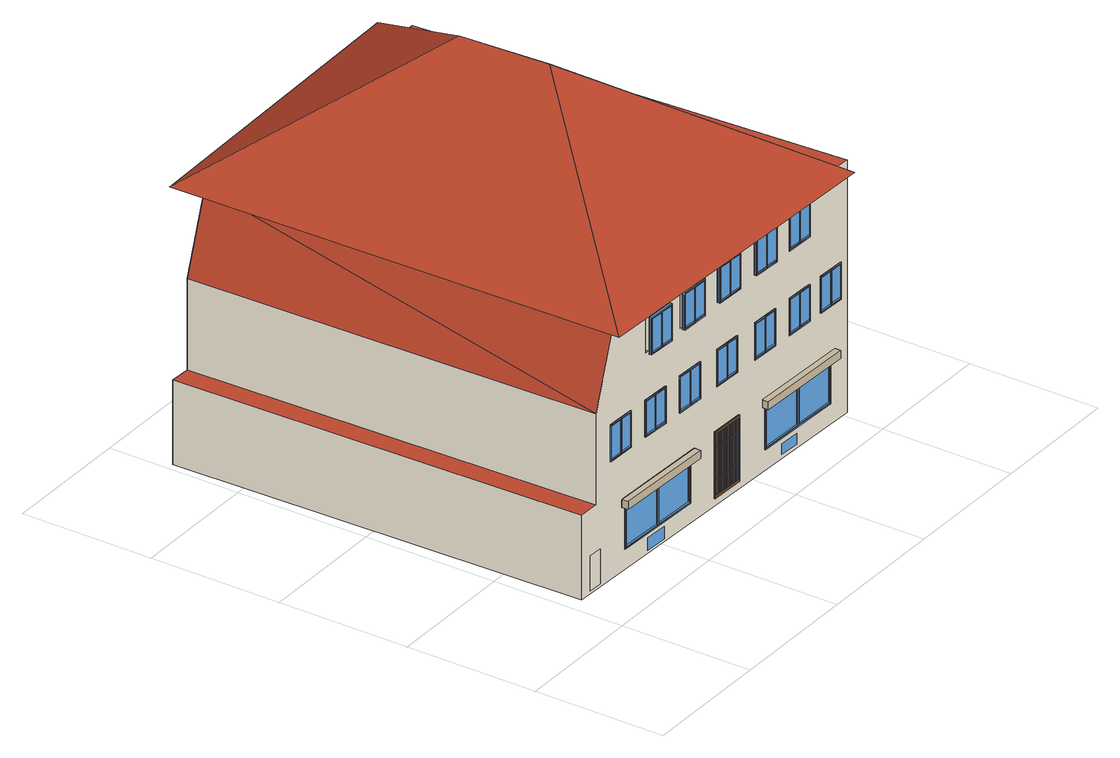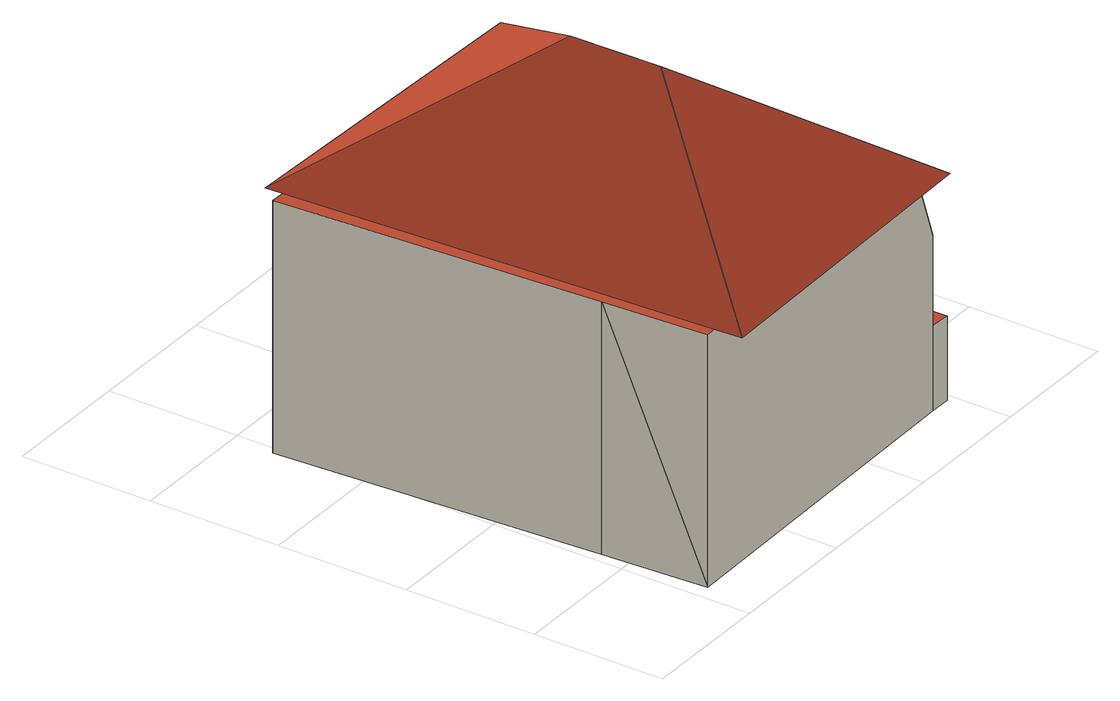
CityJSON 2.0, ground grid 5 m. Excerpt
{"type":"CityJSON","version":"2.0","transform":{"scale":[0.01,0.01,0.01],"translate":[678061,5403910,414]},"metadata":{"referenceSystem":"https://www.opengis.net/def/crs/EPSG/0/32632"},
"CityObjects":{
"building1":{"type":"Building","attributes":{"dataAvailable":"Sufficient","measuredHeight":14.38},"children":["building1-1","building1-2","building1-3"],"geometry":[{"type":"MultiSurface","lod":"3","boundaries":[[[0,1,2]],[[3,4,5,6,7,8,9]],[[9,10,11,3]],[[12,6,5,4,13,14]],[[0,2,15]],[[16,8,7]],[[10,9,8,16]],[[17,18,19,20]],[[21,22,13,4,15,2,20,19],[23,24,25,26],[27,28,29,30],[31,32,33,34],[35,36,37,38],[39,40,41,42],[43,44,45,46],[47,48,49,50],[51,52,53,54],[55,56,57,58],[59,60,61,62],[63,64,65,66],[67,68,69,70],[71,72,73,74],[75,76,77,78],[79,80,81,82],[83,84,85,86],[87,88,89,90,91],[92,93,94,95]],[[1,0,6,12,96,97,17]],[[98,21,19,18]],[[97,98,18,17]],[[96,14,99]],[[22,99,14,13]],[[12,14,96]],[[1,17,20,2]],[[86,85,84,83]],[[87,90,89,88]],[[100,101,102,103]],[[104,105,106,107]],[[107,106,108,109]],[[74,73,72,71],[109,110,104,111,112,100,103,107]],[[105,113,108,106],[114,115,116,117]],[[103,102,118,111]],[[111,118,119,112]],[[110,113,105,104]],[[114,120,121,117]],[[117,121,122,116]],[[123,124,125,126]],[[127,128,129,130,131,132]],[[133,134,135,136],[128,124,137,138,139,140,123,129]],[[107,103,111,104]],[[141,138,137,142]],[[143,144,145,146]],[[137,140,147,142]],[[130,129,123,126]],[[134,73,72,135]],[[73,134,133,74]],[[148,139,138,141]],[[109,108,113,110]],[[140,137,124,123]],[[125,124,128,127]],[[115,116,117,114]],[[112,119,101,100]],[[148,141,142,147],[121,120,149,122]],[[127,132,150,151,131,130,126,125]],[[71,136,135,72]],[[147,140,139,148]],[[151,131,145,144]],[[136,71,74,133]],[[151,144,143,150]],[[101,119,118,102],[144,145,146,143]],[[131,132,146,145]],[[149,115,116,122]],[[150,143,146,132]],[[120,114,115,149]],[[152,153,154,155],[156,157,158,159]],[[152,160,161,153]],[[162,163,164,165]],[[30,166,167,27]],[[166,30,29,168]],[[169,170,171,172]],[[173,174,175,176]],[[177,178,179,180]],[[181,182,183,184]],[[185,186,182,179]],[[186,185,155,154]],[[184,183,178,177,187,188]],[[167,166,168,189],[183,182,186,161,160,185,179,178]],[[190,191,192,193]],[[179,182,181,180]],[[153,161,186,154]],[[194,195,196,197]],[[184,188,198,199,187,177,180,181]],[[155,185,160,152]],[[28,189,168,29]],[[189,28,27,167]],[[199,187,196,195]],[[187,188,197,196]],[[199,195,194,198]],[[171,170,200,201],[195,196,197,194]],[[198,194,197,188]],[[158,162,163,159]],[[157,165,162,158]],[[202,175,174,203],[165,162,163,164]],[[27,30,29,28],[173,176,193,192,169,172,191,190]],[[172,171,201,191]],[[191,201,200,192]],[[193,202,203,190]],[[176,175,202,193]],[[192,200,170,169]],[[190,203,174,173]],[[165,157,156,164]],[[164,156,159,163]],[[204,205,206,207],[208,209,210,211]],[[204,212,213,205]],[[214,215,216,217]],[[26,218,219,23]],[[218,26,25,220]],[[221,222,223,224]],[[225,226,227,228]],[[229,230,231,232]],[[233,234,235,236]],[[237,238,234,231]],[[238,237,207,206]],[[236,235,230,229,239,240]],[[219,218,220,241],[235,234,238,213,212,237,231,230]],[[242,243,244,245]],[[231,234,233,232]],[[205,213,238,206]],[[246,247,248,249]],[[236,240,250,251,239,229,232,233]],[[207,237,212,204]],[[24,241,220,25]],[[241,24,23,219]],[[251,239,248,247]],[[239,240,249,248]],[[251,247,246,250]],[[223,222,252,253],[247,248,249,246]],[[250,246,249,240]],[[210,214,215,211]],[[209,217,214,210]],[[254,227,226,255],[217,214,215,216]],[[23,26,25,24],[225,228,245,244,221,224,243,242]],[[224,223,253,243]],[[243,253,252,244]],[[245,254,255,242]],[[228,227,254,245]],[[244,252,222,221]],[[242,255,226,225]],[[217,209,208,216]],[[216,208,211,215]],[[256,257,258,259],[260,261,262,263]],[[256,264,265,257]],[[266,267,268,269]],[[34,270,271,31]],[[270,34,33,272]],[[273,274,275,276]],[[277,278,279,280]],[[281,282,283,284]],[[285,286,287,288]],[[289,290,286,283]],[[290,289,259,258]],[[288,287,282,281,291,292]],[[271,270,272,293],[287,286,290,265,264,289,283,282]],[[294,295,296,297]],[[283,286,285,284]],[[257,265,290,258]],[[298,299,300,301]],[[288,292,302,303,291,281,284,285]],[[259,289,264,256]],[[32,293,272,33]],[[293,32,31,271]],[[303,291,300,299]],[[291,292,301,300]],[[303,299,298,302]],[[275,274,304,305],[299,300,301,298]],[[302,298,301,292]],[[262,266,267,263]],[[261,269,266,262]],[[306,279,278,307],[269,266,267,268]],[[31,34,33,32],[277,280,297,296,273,276,295,294]],[[276,275,305,295]],[[295,305,304,296]],[[297,306,307,294]],[[280,279,306,297]],[[296,304,274,273]],[[294,307,278,277]],[[269,261,260,268]],[[268,260,263,267]],[[308,309,310,311],[312,313,314,315]],[[308,316,317,309]],[[318,319,320,321]],[[35,322,323,36]],[[322,35,38,324]],[[325,326,327,328]],[[329,330,331,332]],[[333,334,335,336]],[[337,338,339,340]],[[341,342,338,335]],[[342,341,311,310]],[[340,339,334,333,343,344]],[[323,322,324,345],[339,338,342,317,316,341,335,334]],[[346,347,348,349]],[[335,338,337,336]],[[309,317,342,310]],[[350,351,352,353]],[[340,344,354,355,343,333,336,337]],[[311,341,316,308]],[[37,345,324,38]],[[345,37,36,323]],[[355,343,352,351]],[[343,344,353,352]],[[355,351,350,354]],[[327,326,356,357],[351,352,353,350]],[[354,350,353,344]],[[314,318,319,315]],[[313,321,318,314]],[[358,331,330,359],[321,318,319,320]],[[36,35,38,37],[329,332,349,348,325,328,347,346]],[[328,327,357,347]],[[347,357,356,348]],[[349,358,359,346]],[[332,331,358,349]],[[348,356,326,325]],[[346,359,330,329]],[[321,313,312,320]],[[320,312,315,319]],[[360,361,362,363],[364,365,366,367]],[[360,368,369,361]],[[370,371,372,373]],[[67,374,375,68]],[[374,67,70,376]],[[377,378,379,380]],[[381,382,383,384]],[[385,386,387,388]],[[389,390,391,392]],[[393,394,390,387]],[[394,393,363,362]],[[392,391,386,385,395,396]],[[375,374,376,397],[391,390,394,369,368,393,387,386]],[[398,399,400,401]],[[387,390,389,388]],[[361,369,394,362]],[[402,403,404,405]],[[392,396,406,407,395,385,388,389]],[[363,393,368,360]],[[69,397,376,70]],[[397,69,68,375]],[[407,395,404,403]],[[395,396,405,404]],[[407,403,402,406]],[[379,378,408,409],[403,404,405,402]],[[406,402,405,396]],[[366,370,371,367]],[[365,373,370,366]],[[410,383,382,411],[373,370,371,372]],[[68,67,70,69],[381,384,401,400,377,380,399,398]],[[380,379,409,399]],[[399,409,408,400]],[[401,410,411,398]],[[384,383,410,401]],[[400,408,378,377]],[[398,411,382,381]],[[373,365,364,372]],[[372,364,367,371]],[[412,413,414,415],[416,417,418,419]],[[412,420,421,413]],[[422,423,424,425]],[[61,426,427,62]],[[426,61,60,428]],[[429,430,431,432]],[[433,434,435,436]],[[437,438,439,440]],[[441,442,443,444]],[[445,446,442,439]],[[446,445,415,414]],[[444,443,438,437,447,448]],[[427,426,428,449],[443,442,446,421,420,445,439,438]],[[450,451,452,453]],[[439,442,441,440]],[[413,421,446,414]],[[454,455,456,457]],[[444,448,458,459,447,437,440,441]],[[415,445,420,412]],[[59,449,428,60]],[[449,59,62,427]],[[459,447,456,455]],[[447,448,457,456]],[[459,455,454,458]],[[431,430,460,461],[455,456,457,454]],[[458,454,457,448]],[[418,422,423,419]],[[417,425,422,418]],[[462,435,434,463],[425,422,423,424]],[[62,61,60,59],[433,436,453,452,429,432,451,450]],[[432,431,461,451]],[[451,461,460,452]],[[453,462,463,450]],[[436,435,462,453]],[[452,460,430,429]],[[450,463,434,433]],[[425,417,416,424]],[[424,416,419,423]],[[464,465,466,467],[468,469,470,471]],[[464,472,473,465]],[[474,475,476,477]],[[65,478,479,66]],[[478,65,64,480]],[[481,482,483,484]],[[485,486,487,488]],[[489,490,491,492]],[[493,494,495,496]],[[497,498,494,491]],[[498,497,467,466]],[[496,495,490,489,499,500]],[[479,478,480,501],[495,494,498,473,472,497,491,490]],[[502,503,504,505]],[[491,494,493,492]],[[465,473,498,466]],[[506,507,508,509]],[[496,500,510,511,499,489,492,493]],[[467,497,472,464]],[[63,501,480,64]],[[501,63,66,479]],[[511,499,508,507]],[[499,500,509,508]],[[511,507,506,510]],[[483,482,512,513],[507,508,509,506]],[[510,506,509,500]],[[470,474,475,471]],[[469,477,474,470]],[[514,487,486,515],[477,474,475,476]],[[66,65,64,63],[485,488,505,504,481,484,503,502]],[[484,483,513,503]],[[503,513,512,504]],[[505,514,515,502]],[[488,487,514,505]],[[504,512,482,481]],[[502,515,486,485]],[[477,469,468,476]],[[476,468,471,475]],[[516,517,518,519]],[[520,521,522,523]],[[523,522,524,525]],[[77,76,75,78],[525,526,520,527,528,516,519,523]],[[521,529,524,522],[530,531,532,533]],[[519,518,534,527]],[[527,534,535,528]],[[526,529,521,520]],[[530,536,537,533]],[[533,537,538,532]],[[539,540,541,542]],[[543,544,545,546,547,548]],[[549,550,551,552],[544,540,553,554,555,556,539,545]],[[523,519,527,520]],[[557,554,553,558]],[[559,560,561,562]],[[553,556,563,558]],[[546,545,539,542]],[[550,76,75,551]],[[76,550,549,77]],[[564,555,554,557]],[[525,524,529,526]],[[556,553,540,539]],[[541,540,544,543]],[[531,532,533,530]],[[528,535,517,516]],[[564,557,558,563],[537,536,565,538]],[[543,548,566,567,547,546,542,541]],[[78,552,551,75]],[[563,556,555,564]],[[567,547,561,560]],[[552,78,77,549]],[[567,560,559,566]],[[517,535,534,518],[560,561,562,559]],[[547,548,562,561]],[[565,531,532,538]],[[566,559,562,548]],[[536,530,531,565]],[[568,569,570,571]],[[572,573,574,575]],[[576,577,578,579]],[[580,581,582,583]],[[581,584,585,568]],[[586,587,588,589]],[[590,591,592,580]],[[569,593,594,595]],[[596,573,572,597]],[[582,581,568,571]],[[598,599,600,601],[602,603,604,605,606,607,608,609,610,611]],[[612,613,614,615]],[[600,599,81,82]],[[616,617,618,619]],[[593,620,621,594]],[[622,623,591,624]],[[625,626,627,628]],[[629,630,623,631]],[[573,632,633,574]],[[634,633,635,636]],[[637,638,639,640]],[[641,642,643,644]],[[645,646,647,648]],[[649,650,651,652]],[[638,617,616,653,654,649,652,655,656,657,658,639]],[[603,602,659,660],[625,628,661,662],[646,645,648,647]],[[611,602,659,663,605,606,607,608,609,610],[650,649,652,651]],[[639,658,664,640]],[[649,654,665,650]],[[618,637,640,664,666,667,668,651,650,665,669,619]],[[599,598,80,81]],[[598,601,79,80]],[[670,671,672,673]],[[674,635,675,676]],[[677,678,583,679]],[[680,681,682,683]],[[684,578,577,685]],[[686,687,688,689]],[[690,691,692,693,694,589,586,695,696,571,568,585]],[[622,697,673,672,698,699,700,701,689,688,702,624]],[[627,703,704,705,706,707,708,709,685,577,576,626]],[[710,570,711,712]],[[713,714,636,715]],[[716,717,718,719,687,686,720,721,722,723,671,670]],[[615,612,616,619,718,624,591,592,584,585,593,594,724,644,643,626,625,662,706,725,632,633,634,726,694,727,728,729,698,723,666,657]],[[613,617,616,612]],[[611,602,603,604,605,606,607,608,609,610]],[[667,666,657,656]],[[621,730,724,594]],[[698,729,731,672]],[[732,653,654,733]],[[734,733,654,665,687,688,678,583,582,571,570,711,681,682,578,577,735,736,708,597,572,575,737,587,586,738,739,740,700,721,668,655]],[[666,723,671,664]],[[741,707,708,736]],[[632,725,742,675]],[[613,614,658,664,671,672,731,743,744,693,714,636,635,675,742,705,661,628,627,642,641,730,621,620,690,745,630,623,622,717,618,617]],[[746,641,730,747]],[[732,748,656,667,722,699,749,750,751,589,588,752,574,573,596,707,741,753,576,579,754,755,595,569,568,581,580,590,702,719,669,653]],[[627,626,643,642]],[[750,728,729,749]],[[630,592,591,623]],[[728,727,744,743]],[[589,694,727,751]],[[632,675,635,633]],[[641,644,724,730]],[[698,672,671,723]],[[584,745,690,585]],[[699,698,723,722]],[[691,690,745,756]],[[666,664,658,657]],[[706,705,742,725]],[[744,727,694,693]],[[690,620,593,585]],[[628,625,662,661]],[[661,705,706,662]],[[595,755,681,711]],[[586,589,751,738]],[[701,700,721,720]],[[737,575,574,752]],[[653,616,619,669]],[[735,577,576,753]],[[757,572,575,758]],[[759,642,643,579,578,684,760,597,596,725,742,761]],[[605,604,762,663],[613,612,615,614]],[[763,582,571,696]],[[631,623,591,590,678,677,764,740,749,729,731,765]],[[714,726,634,636]],[[752,634,726,588]],[[731,729,728,743]],[[766,744,693,692]],[[694,726,714,693]],[[767,621,620,768]],[[707,706,725,596]],[[756,745,584,581,582,763,769,738,751,727,744,766]],[[637,618,617,638]],[[703,627,642,759]],[[604,762,660,603],[638,637,640,639]],[[630,629,770,743,728,750,739,771,679,583,580,592]],[[765,731,743,770]],[[697,622,717,716]],[[641,746,676,675,632,573,572,757,683,682,754,644]],[[747,730,724,755,681,680,758,575,574,633,635,674]],[[761,742,705,704]],[[621,767,715,636,634,752,737,772,712,711,595,594]],[[768,620,593,569,570,710,773,587,588,726,714,713]],[[615,657,658,614]],[[630,745,584,592]],[[718,717,622,624]],[[618,717,718,619]],[[687,719,702,688]],[[654,653,669,665]],[[734,655,656,748]],[[772,737,587,773]],[[669,719,687,665]],[[771,739,740,764]],[[678,590,580,583]],[[755,724,644,754]],[[695,586,738,769]],[[709,708,597,760]],[[754,682,681,755]],[[702,590,678,688]],[[737,752,588,587]],[[708,707,596,597]],[[749,740,739,750]],[[668,721,722,667]],[[651,668,655,652]],[[754,579,578,682]],[[719,718,624,702]],[[595,711,570,569]],[[739,738,751,750]],[[700,740,749,699]],[[656,655,668,667]],[[722,721,700,699]],[[579,643,626,576]],[[81,80,79,82],[660,659,663,762]],[[601,600,82,79]],[[774,775,776,777],[778,779,780,781]],[[774,782,783,775]],[[784,785,786,787]],[[42,788,789,39]],[[788,42,41,790]],[[791,792,793,794]],[[795,796,797,798]],[[799,800,801,802]],[[803,804,805,806]],[[807,808,804,801]],[[808,807,777,776]],[[806,805,800,799,809,810]],[[789,788,790,811],[805,804,808,783,782,807,801,800]],[[812,813,814,815]],[[801,804,803,802]],[[775,783,808,776]],[[816,817,818,819]],[[806,810,820,821,809,799,802,803]],[[777,807,782,774]],[[40,811,790,41]],[[811,40,39,789]],[[821,809,818,817]],[[809,810,819,818]],[[821,817,816,820]],[[793,792,822,823],[817,818,819,816]],[[820,816,819,810]],[[780,784,785,781]],[[779,787,784,780]],[[824,797,796,825],[787,784,785,786]],[[39,42,41,40],[795,798,815,814,791,794,813,812]],[[794,793,823,813]],[[813,823,822,814]],[[815,824,825,812]],[[798,797,824,815]],[[814,822,792,791]],[[812,825,796,795]],[[787,779,778,786]],[[786,778,781,785]],[[826,827,828,829],[830,831,832,833]],[[826,834,835,827]],[[836,837,838,839]],[[840,841,842,843]],[[841,840,844,845]],[[846,847,848,849]],[[850,851,852,853]],[[854,855,856,857]],[[858,859,860,861]],[[862,863,859,856]],[[863,862,829,828]],[[861,860,855,854,864,865]],[[842,841,845,866],[860,859,863,835,834,862,856,855]],[[867,868,869,870]],[[856,859,858,857]],[[827,835,863,828]],[[871,872,873,874]],[[861,865,875,876,864,854,857,858]],[[829,862,834,826]],[[877,866,845,844]],[[866,877,843,842]],[[876,864,873,872]],[[864,865,874,873]],[[876,872,871,875]],[[848,847,878,879],[872,873,874,871]],[[875,871,874,865]],[[832,836,837,833]],[[831,839,836,832]],[[880,852,851,881],[839,836,837,838]],[[843,840,844,877],[850,853,870,869,846,849,868,867]],[[849,848,879,868]],[[868,879,878,869]],[[870,880,881,867]],[[853,852,880,870]],[[869,878,847,846]],[[867,881,851,850]],[[839,831,830,838]],[[838,830,833,837]],[[882,883,884,885],[886,887,888,889]],[[882,890,891,883]],[[892,893,894,895]],[[896,897,898,899]],[[897,896,900,901]],[[902,903,904,905]],[[906,907,908,909]],[[910,911,912,913]],[[914,915,916,917]],[[918,919,915,912]],[[919,918,885,884]],[[917,916,911,910,920,921]],[[898,897,901,922],[916,915,919,891,890,918,912,911]],[[923,924,925,926]],[[912,915,914,913]],[[883,891,919,884]],[[927,928,929,930]],[[917,921,931,932,920,910,913,914]],[[885,918,890,882]],[[933,922,901,900]],[[922,933,899,898]],[[932,920,929,928]],[[920,921,930,929]],[[932,928,927,931]],[[904,903,934,935],[928,929,930,927]],[[931,927,930,921]],[[888,892,893,889]],[[887,895,892,888]],[[936,908,907,937],[895,892,893,894]],[[899,896,900,933],[906,909,926,925,902,905,924,923]],[[905,904,935,924]],[[924,935,934,925]],[[926,936,937,923]],[[909,908,936,926]],[[925,934,903,902]],[[923,937,907,906]],[[895,887,886,894]],[[894,886,889,893]],[[938,939,940,941],[942,943,944,945]],[[938,946,947,939]],[[948,949,950,951]],[[952,953,954,955]],[[953,952,956,957]],[[958,959,960,961]],[[962,963,964,965]],[[966,967,968,969]],[[970,971,972,973]],[[974,975,971,968]],[[975,974,941,940]],[[973,972,967,966,976,977]],[[954,953,957,978],[972,971,975,947,946,974,968,967]],[[979,980,981,982]],[[968,971,970,969]],[[939,947,975,940]],[[983,984,985,986]],[[973,977,987,988,976,966,969,970]],[[941,974,946,938]],[[989,978,957,956]],[[978,989,955,954]],[[988,976,985,984]],[[976,977,986,985]],[[988,984,983,987]],[[960,959,990,991],[984,985,986,983]],[[987,983,986,977]],[[944,948,949,945]],[[943,951,948,944]],[[992,964,963,993],[951,948,949,950]],[[955,952,956,989],[962,965,982,981,958,961,980,979]],[[961,960,991,980]],[[980,991,990,981]],[[982,992,993,979]],[[965,964,992,982]],[[981,990,959,958]],[[979,993,963,962]],[[951,943,942,950]],[[950,942,945,949]],[[994,995,996,997],[998,999,1000,1001]],[[994,1002,1003,995]],[[1004,1005,1006,1007]],[[1008,1009,1010,1011]],[[1009,1008,1012,1013]],[[1014,1015,1016,1017]],[[1018,1019,1020,1021]],[[1022,1023,1024,1025]],[[1026,1027,1028,1029]],[[1030,1031,1027,1024]],[[1031,1030,997,996]],[[1029,1028,1023,1022,1032,1033]],[[1010,1009,1013,1034],[1028,1027,1031,1003,1002,1030,1024,1023]],[[1035,1036,1037,1038]],[[1024,1027,1026,1025]],[[995,1003,1031,996]],[[1039,1040,1041,1042]],[[1029,1033,1043,1044,1032,1022,1025,1026]],[[997,1030,1002,994]],[[1045,1034,1013,1012]],[[1034,1045,1011,1010]],[[1044,1032,1041,1040]],[[1032,1033,1042,1041]],[[1044,1040,1039,1043]],[[1016,1015,1046,1047],[1040,1041,1042,1039]],[[1043,1039,1042,1033]],[[1000,1004,1005,1001]],[[999,1007,1004,1000]],[[1048,1020,1019,1049],[1007,1004,1005,1006]],[[1011,1008,1012,1045],[1018,1021,1038,1037,1014,1017,1036,1035]],[[1017,1016,1047,1036]],[[1036,1047,1046,1037]],[[1038,1048,1049,1035]],[[1021,1020,1048,1038]],[[1037,1046,1015,1014]],[[1035,1049,1019,1018]],[[1007,999,998,1006]],[[1006,998,1001,1005]],[[22,21,98,97,96,99]],[[7,6,0,15,4,3,11,10,16]]],"semantics":{"surfaces":[{"type":"RoofSurface","klumMaterialClass":"Ceramic","klumMaterialIndex":"D105","materialUncertainty":0.3},{"type":"WallSurface","klumMaterialClass":"Plaster","klumMaterialIndex":"I202","materialUncertainty":0.3},{"type":"WallSurface"},{"type":"Window","@cityeditor:layer":"Unclassified.LoD3","frameMaterialClass":"Metal","frameMaterialName":"Aluminium","paneMaterialClass":"Glass","frameMaterialUncertainty":0.3},{"type":"Window","@cityeditor:layer":"Unclassified.LoD3","frameMaterialClass":"Plastic","paneMaterialClass":"Glass","frameMaterialUncertainty":0.5},{"type":"Door","@cityeditor:layer":"Unclassified.LoD3","frameMaterialClass":"Metal","frameMaterialName":"Aluminium","paneMaterialClass":"Glass","frameMaterialUncertainty":0.3},{"type":"GroundSurface"},{"type":"OuterCeilingSurface"}],"values":[0,0,0,0,0,0,0,0,1,2,2,2,2,2,2,1,3,3,3,3,3,3,3,3,3,3,3,3,3,3,3,3,3,3,3,3,3,3,3,3,3,3,3,3,3,3,3,3,3,3,3,3,3,3,3,3,4,4,4,4,4,4,4,4,4,4,4,4,4,4,4,4,4,4,4,4,4,4,4,4,4,4,4,4,4,4,4,4,4,4,4,4,4,4,4,4,4,4,4,4,4,4,4,4,4,4,4,4,4,4,4,4,4,4,4,4,4,4,4,4,4,4,4,4,4,4,4,4,4,4,4,4,4,4,4,4,4,4,4,4,4,4,4,4,4,4,4,4,4,4,4,4,4,4,4,4,4,4,4,4,4,4,4,4,4,4,4,4,4,4,4,4,4,4,4,4,4,4,4,4,4,4,4,4,4,4,4,4,4,4,4,4,4,4,4,4,4,4,4,4,4,4,4,4,4,4,4,4,4,4,4,4,4,4,4,4,4,4,4,4,4,4,4,4,4,4,4,4,4,4,4,4,4,4,4,4,4,4,4,4,4,4,4,4,4,4,4,4,4,4,4,4,4,4,4,4,4,4,4,4,4,4,4,4,4,4,4,4,4,4,4,4,4,4,4,4,4,4,4,4,4,4,4,4,4,4,4,4,4,4,4,4,4,4,4,4,4,4,4,4,4,4,4,4,4,4,4,4,4,4,4,4,4,4,4,4,4,4,4,4,4,4,3,3,3,3,3,3,3,3,3,3,3,3,3,3,3,3,3,3,3,3,3,3,3,3,3,3,3,3,3,3,3,3,3,3,3,3,3,3,5,5,5,5,5,5,5,5,5,5,5,5,5,5,5,5,5,5,5,5,5,5,5,5,5,5,5,5,5,5,5,5,5,5,5,5,5,5,5,5,5,5,5,5,5,5,5,5,5,5,5,5,5,5,5,5,5,5,5,5,5,5,5,5,5,5,5,5,5,5,5,5,5,5,5,5,5,5,5,5,5,5,5,5,5,5,5,5,5,5,5,5,5,5,5,5,5,5,5,5,5,5,5,5,5,5,5,5,5,5,5,5,5,5,5,5,5,5,5,5,5,5,5,5,5,5,5,5,5,5,5,5,5,5,5,5,4,4,4,4,4,4,4,4,4,4,4,4,4,4,4,4,4,4,4,4,4,4,4,4,4,4,4,4,4,4,4,4,4,4,4,4,4,4,4,4,4,4,4,4,4,4,4,4,4,4,4,4,4,4,4,4,4,4,4,4,4,4,4,4,4,4,4,4,4,4,4,4,4,4,4,4,4,4,4,4,4,4,4,4,4,4,4,4,4,4,4,4,4,4,4,4,4,4,4,4,4,4,4,4,4,4,4,4,4,4,4,4,4,4,4,4,4,4,4,4,4,4,4,4,4,4,4,4,4,4,4,4,4,4,4,4,4,4,4,4,4,4,4,4,4,4,4,4,4,4,4,4,4,4,4,4,4,4,4,4,4,4,4,4,4,4,4,4,4,4,4,4,4,4,4,4,4,4,4,4,4,4,4,4,4,4,4,4,4,4,6,7]}}]},
"building1-1":{"type":"BuildingInstallation","attributes":{"@cityeditor:layer":"Unclassified.LoD3","materialUncertainty":1,"relationToConstruction":"outside"},"parents":["building1"],"geometry":[{"type":"MultiSurface","lod":"3","boundaries":[[[1050,1051,1052,1053]],[[1052,1051,1054,1055]],[[1053,1052,1055,1056]],[[1050,1053,1056,1057]],[[1051,1050,1057,1054]],[[1054,1057,1056,1055]]]}]},
"building1-2":{"type":"BuildingInstallation","attributes":{"@cityeditor:layer":"Unclassified.LoD3","materialUncertainty":1,"relationToConstruction":"outside"},"parents":["building1"],"geometry":[{"type":"MultiSurface","lod":"3","boundaries":[[[1058,1059,1060,1061]],[[1060,1059,1062,1063]],[[1061,1060,1063,1064]],[[1058,1061,1064,1065]],[[1059,1058,1065,1062]],[[1062,1065,1064,1063]]]}]},
"building1-3":{"type":"BuildingInstallation","attributes":{"@cityeditor:layer":"Unclassified.LoD3","klumMaterialClass":"Plaster","klumMaterialIndex":"I202","materialUncertainty":0.3,"relationToConstruction":"outside"},"parents":["building1"],"geometry":[{"type":"MultiSurface","lod":"3","boundaries":[[[94,93,92,95]]],"semantics":{"surfaces":[{"type":"WallSurface"}],"values":[0]}}]}
},
"vertices":[
[213,1772,1035],[110,1770,747],[144,198,747],[1475,91,1035],[1472,157,1035],[1426,1182,1035],[1399,1794,1035],[1394,1898,1035],[797,1175,1520],[807,829,1524],[184,134,1035],[1092,103,1035],[1441,1795,1035],[1526,156,1035],[1462,1396,1035],[242,195,1035],[157,1871,1035],[110,1770,404],[30,1773,404],[64,200,404],[144,198,404],[64,200,86],[1526,156,86],[1132,168,666],[1132,168,526],[1020,171,526],[1020,171,666],[1495,157,666],[1495,157,526],[1383,160,526],[1383,160,666],[1322,162,666],[1322,162,526],[1210,165,526],[1210,165,666],[811,177,666],[923,174,666],[923,174,526],[811,177,526],[1322,162,984],[1322,162,844],[1210,165,844],[1210,165,984],[1020,171,844],[1020,171,984],[1132,168,984],[1132,168,844],[923,174,844],[811,177,844],[811,177,984],[923,174,984],[529,186,844],[417,189,844],[417,189,984],[529,186,984],[607,184,844],[607,184,984],[719,180,984],[719,180,844],[529,186,526],[417,189,526],[417,189,666],[529,186,666],[719,180,526],[607,184,526],[607,184,666],[719,180,666],[227,195,666],[339,192,666],[339,192,526],[227,195,526],[1436,158,161],[1077,169,161],[1077,169,331],[1436,158,331],[305,193,159],[305,193,328],[664,182,328],[664,182,159],[799,178,112],[799,178,362],[935,174,362],[935,174,112],[518,186,96],[429,189,96],[429,189,143],[518,186,143],[1248,164,141],[1248,164,100],[1167,167,100],[1167,167,141],[1191,166,141],[112,199,228],[168,197,228],[168,197,97],[112,199,97],[1441,1795,86],[110,1770,86],[30,1773,86],[1462,1396,86],[1081,169,325],[1081,172,325],[1255,166,325],[1255,164,325],[1261,164,166],[1261,166,166],[1261,166,325],[1261,164,325],[1431,161,325],[1431,158,325],[1431,158,166],[1255,164,166],[1081,169,166],[1431,161,166],[1426,161,173],[1267,166,173],[1267,166,318],[1426,161,318],[1255,166,166],[1081,172,166],[1426,166,173],[1426,166,318],[1267,171,318],[1255,174,166],[1255,174,325],[1255,171,325],[1255,171,166],[1084,177,325],[1084,179,325],[1084,179,166],[1084,177,166],[1084,177,173],[1084,177,318],[1437,168,331],[1077,179,331],[1077,179,161],[1437,168,161],[1261,174,325],[1432,168,325],[1432,168,166],[1261,174,166],[1431,166,325],[1261,171,325],[1251,167,318],[1251,167,173],[1085,171,173],[1085,171,318],[1261,171,166],[1431,166,166],[1267,171,173],[1251,171,318],[1251,171,173],[1493,164,530],[1493,164,662],[1440,166,662],[1440,166,530],[1492,164,656],[1492,164,536],[1442,166,536],[1442,166,656],[1493,167,530],[1493,167,662],[1442,161,536],[1442,161,656],[1491,159,656],[1491,159,536],[1383,170,666],[1495,167,666],[1383,170,526],[1384,160,530],[1384,162,530],[1384,162,662],[1384,160,662],[1493,157,662],[1493,159,662],[1493,159,530],[1493,157,530],[1385,167,530],[1385,170,530],[1439,168,530],[1438,166,530],[1438,166,662],[1439,168,662],[1385,170,662],[1385,167,662],[1440,168,530],[1440,168,662],[1385,167,536],[1385,167,656],[1495,167,526],[1440,158,662],[1438,158,662],[1438,158,530],[1440,158,530],[1437,161,656],[1437,161,536],[1385,162,536],[1385,162,656],[1437,166,656],[1437,166,536],[1438,161,530],[1438,161,662],[1440,161,530],[1440,161,662],[1131,175,530],[1131,175,662],[1078,177,662],[1078,177,530],[1129,175,656],[1129,175,536],[1080,177,536],[1080,177,656],[1131,178,530],[1131,178,662],[1080,172,536],[1080,172,656],[1129,170,656],[1129,170,536],[1021,181,666],[1133,178,666],[1021,181,526],[1022,171,530],[1022,174,530],[1022,174,662],[1022,171,662],[1131,168,662],[1131,170,662],[1131,170,530],[1131,168,530],[1023,178,530],[1023,181,530],[1076,179,530],[1076,177,530],[1076,177,662],[1076,179,662],[1023,181,662],[1023,178,662],[1078,179,530],[1078,179,662],[1023,178,536],[1023,178,656],[1133,178,526],[1078,169,662],[1076,169,662],[1076,169,530],[1078,169,530],[1075,172,656],[1075,172,536],[1023,173,536],[1023,173,656],[1075,177,656],[1075,177,536],[1076,172,530],[1076,172,662],[1078,172,530],[1078,172,662],[1321,169,530],[1321,169,662],[1268,171,662],[1268,171,530],[1319,169,656],[1319,169,536],[1270,171,536],[1270,171,656],[1321,172,530],[1321,172,662],[1270,166,536],[1270,166,656],[1319,164,656],[1319,164,536],[1211,175,666],[1323,172,666],[1211,175,526],[1212,165,530],[1212,168,530],[1212,168,662],[1212,165,662],[1321,162,662],[1321,164,662],[1321,164,530],[1321,162,530],[1213,173,530],[1213,175,530],[1266,174,530],[1266,171,530],[1266,171,662],[1266,174,662],[1213,175,662],[1213,173,662],[1268,174,530],[1268,174,662],[1213,173,536],[1213,173,656],[1323,172,526],[1268,163,662],[1266,163,662],[1266,163,530],[1268,163,530],[1265,166,656],[1265,166,536],[1213,168,536],[1213,168,656],[1265,171,656],[1265,171,536],[1266,166,530],[1266,166,662],[1268,166,530],[1268,166,662],[921,182,530],[921,182,662],[868,183,662],[868,183,530],[920,182,656],[920,182,536],[870,183,536],[870,183,656],[921,184,530],[921,184,662],[870,178,536],[870,178,656],[919,177,656],[919,177,536],[811,187,666],[923,184,666],[811,187,526],[812,177,530],[812,180,530],[812,180,662],[812,177,662],[921,174,662],[921,177,662],[921,177,530],[921,174,530],[813,185,530],[813,187,530],[866,186,530],[866,183,530],[866,183,662],[866,186,662],[813,187,662],[813,185,662],[868,186,530],[868,186,662],[813,185,536],[813,185,656],[923,184,526],[868,176,662],[866,176,662],[866,176,530],[868,176,530],[865,178,656],[865,178,536],[813,180,536],[813,180,656],[865,183,656],[865,183,536],[866,178,530],[866,178,662],[868,178,530],[868,178,662],[337,199,530],[337,199,662],[284,201,662],[284,201,530],[336,199,656],[336,199,536],[286,201,536],[286,201,656],[338,202,530],[338,202,662],[286,196,536],[286,196,656],[336,194,656],[336,194,536],[227,205,666],[339,202,666],[227,205,526],[228,195,530],[228,198,530],[228,198,662],[228,195,662],[337,192,662],[337,194,662],[337,194,530],[337,192,530],[229,203,530],[229,205,530],[283,204,530],[283,201,530],[283,201,662],[283,204,662],[229,205,662],[229,203,662],[284,204,530],[284,204,662],[229,203,536],[229,203,656],[339,202,526],[284,193,662],[282,193,662],[282,193,530],[284,193,530],[281,196,656],[281,196,536],[230,198,536],[230,198,656],[281,201,656],[281,201,536],[282,196,530],[282,196,662],[284,196,530],[284,196,662],[527,194,530],[527,194,662],[474,195,662],[474,195,530],[526,194,656],[526,194,536],[476,195,536],[476,195,656],[527,196,530],[527,196,662],[476,190,536],[476,190,656],[526,189,656],[526,189,536],[417,199,666],[529,196,666],[417,199,526],[418,189,530],[418,192,530],[418,192,662],[418,189,662],[527,186,662],[527,189,662],[527,189,530],[527,186,530],[419,197,530],[419,199,530],[473,198,530],[473,195,530],[473,195,662],[473,198,662],[419,199,662],[419,197,662],[474,198,530],[474,198,662],[419,197,536],[419,197,656],[529,196,526],[474,188,662],[472,188,662],[472,188,530],[474,188,530],[471,190,656],[471,190,536],[420,192,536],[420,192,656],[471,195,656],[471,195,536],[472,190,530],[472,190,662],[474,190,530],[474,190,662],[717,188,530],[717,188,662],[664,189,662],[664,189,530],[716,188,656],[716,188,536],[666,189,536],[666,189,656],[717,190,530],[717,190,662],[666,184,536],[666,184,656],[716,183,656],[716,183,536],[607,194,666],[719,190,666],[607,194,526],[608,184,530],[608,186,530],[608,186,662],[608,184,662],[717,180,662],[717,183,662],[717,183,530],[717,180,530],[609,191,530],[609,194,530],[663,192,530],[662,189,530],[662,189,662],[663,192,662],[609,194,662],[609,191,662],[664,192,530],[664,192,662],[609,191,536],[609,191,656],[719,190,526],[664,182,662],[662,182,662],[662,182,530],[664,182,530],[661,184,656],[661,184,536],[609,186,536],[609,186,656],[661,189,656],[661,189,536],[662,184,530],[662,184,662],[664,184,530],[664,184,662],[309,193,323],[309,195,323],[483,190,323],[483,187,323],[489,187,164],[489,190,164],[489,190,323],[489,187,323],[659,184,323],[659,182,323],[659,182,164],[483,187,164],[309,193,164],[659,184,164],[654,185,171],[495,189,171],[495,189,316],[654,185,316],[483,190,164],[309,195,164],[654,190,171],[654,190,316],[495,195,316],[483,197,164],[483,197,323],[483,195,323],[483,195,164],[312,200,323],[312,203,323],[312,203,164],[312,200,164],[312,200,171],[312,200,316],[665,192,328],[305,203,328],[305,203,159],[665,192,159],[489,197,323],[660,192,323],[660,192,164],[489,197,164],[659,189,323],[489,195,323],[478,190,316],[478,190,171],[314,195,171],[314,195,316],[489,195,164],[659,189,164],[495,195,171],[478,195,316],[478,195,171],[865,179,297],[853,179,297],[853,179,302],[865,179,302],[834,178,302],[834,178,297],[837,178,297],[837,178,302],[819,180,297],[819,180,302],[822,180,302],[822,180,297],[881,178,297],[868,179,297],[868,179,302],[881,178,302],[868,179,177],[865,179,177],[865,177,302],[853,177,302],[853,177,297],[865,177,297],[884,178,297],[884,178,177],[881,178,177],[853,179,177],[850,179,177],[850,179,297],[822,178,297],[822,178,302],[799,182,362],[935,178,362],[935,178,112],[799,182,112],[805,182,352],[805,182,122],[929,178,122],[929,178,352],[898,179,352],[882,179,352],[867,180,352],[851,180,352],[836,181,352],[820,181,352],[929,177,177],[929,177,172],[929,175,172],[929,175,177],[915,177,177],[915,177,172],[912,177,172],[912,177,177],[853,179,172],[850,179,172],[896,178,172],[884,178,172],[896,178,177],[805,181,177],[819,180,177],[819,180,172],[805,181,172],[881,178,122],[881,178,172],[884,178,122],[834,178,177],[837,178,177],[850,177,177],[837,178,172],[850,177,172],[912,177,122],[915,177,122],[915,175,122],[912,175,122],[834,180,172],[822,180,172],[822,180,177],[834,180,177],[805,181,215],[805,181,260],[805,179,260],[805,179,215],[915,177,352],[912,177,352],[912,175,352],[915,175,352],[915,177,297],[915,177,302],[915,175,302],[915,175,297],[915,175,177],[915,175,172],[804,178,352],[804,178,122],[805,179,172],[805,179,177],[929,174,352],[912,175,172],[912,177,302],[912,175,177],[912,175,297],[912,175,302],[912,177,297],[899,176,122],[899,176,172],[896,176,172],[896,176,122],[837,178,122],[834,178,172],[834,178,122],[884,178,352],[884,178,302],[881,178,352],[837,180,352],[837,180,302],[834,180,302],[834,180,352],[822,180,352],[819,180,352],[899,178,352],[899,178,302],[896,178,302],[896,178,352],[865,179,172],[865,179,122],[865,177,122],[865,177,172],[865,177,177],[865,177,352],[865,179,352],[896,178,122],[896,176,177],[896,176,297],[896,176,302],[896,176,352],[896,178,297],[819,180,122],[819,178,122],[819,178,172],[819,178,177],[819,178,297],[819,178,302],[819,178,352],[853,179,352],[850,179,302],[850,179,352],[853,177,122],[853,177,172],[850,177,122],[899,178,122],[899,178,172],[899,178,177],[899,178,297],[899,176,352],[899,176,302],[899,176,297],[899,176,177],[837,180,177],[822,178,177],[853,177,177],[868,177,177],[881,176,177],[884,176,177],[837,180,172],[884,176,172],[929,177,297],[929,177,302],[929,175,302],[805,181,302],[805,179,302],[850,177,302],[868,177,302],[881,176,302],[884,176,302],[805,179,297],[822,178,172],[881,176,172],[868,177,172],[868,179,172],[834,180,122],[837,180,122],[929,175,297],[884,176,297],[881,176,297],[868,177,297],[850,177,297],[805,181,297],[834,180,297],[837,180,297],[868,179,122],[834,178,352],[837,178,352],[822,180,122],[822,178,352],[822,178,122],[929,174,122],[868,179,352],[884,176,352],[884,176,122],[868,177,122],[850,179,122],[853,179,122],[868,177,352],[881,176,122],[881,176,352],[850,177,352],[853,177,352],[1321,169,848],[1321,169,980],[1268,171,980],[1268,171,848],[1319,169,974],[1319,169,854],[1270,171,854],[1270,171,974],[1321,172,848],[1321,172,980],[1270,166,854],[1270,166,974],[1319,164,974],[1319,164,854],[1211,175,984],[1323,172,984],[1211,175,844],[1212,165,848],[1212,168,848],[1212,168,980],[1212,165,980],[1321,162,980],[1321,164,980],[1321,164,848],[1321,162,848],[1213,173,848],[1213,175,848],[1266,174,848],[1266,171,848],[1266,171,980],[1266,174,980],[1213,175,980],[1213,173,980],[1268,174,848],[1268,174,980],[1213,173,854],[1213,173,974],[1323,172,844],[1268,163,980],[1266,163,980],[1266,163,848],[1268,163,848],[1265,166,974],[1265,166,854],[1213,168,854],[1213,168,974],[1265,171,974],[1265,171,854],[1266,166,848],[1266,166,980],[1268,166,848],[1268,166,980],[1131,169,848],[1131,169,980],[1078,171,980],[1078,171,848],[1129,169,974],[1129,169,854],[1080,171,854],[1080,171,974],[1131,172,848],[1131,172,980],[1080,166,854],[1080,166,974],[1129,164,974],[1129,164,854],[1020,165,984],[1021,175,984],[1133,172,984],[1132,162,984],[1020,165,844],[1021,175,844],[1022,165,848],[1022,168,848],[1022,168,980],[1022,165,980],[1131,162,980],[1131,164,980],[1131,164,848],[1131,162,848],[1023,173,848],[1023,175,848],[1076,174,848],[1076,171,848],[1076,171,980],[1076,174,980],[1023,175,980],[1023,173,980],[1078,174,848],[1078,174,980],[1023,173,854],[1023,173,974],[1133,172,844],[1078,163,980],[1076,163,980],[1076,163,848],[1078,163,848],[1075,166,974],[1075,166,854],[1023,168,854],[1023,168,974],[1075,171,974],[1075,171,854],[1132,162,844],[1076,166,848],[1076,166,980],[1078,166,848],[1078,166,980],[921,169,848],[921,169,980],[868,171,980],[868,171,848],[920,169,974],[920,169,854],[870,171,854],[870,171,974],[921,172,848],[921,172,980],[870,166,854],[870,166,974],[919,164,974],[919,164,854],[811,165,984],[811,175,984],[923,172,984],[923,162,984],[811,165,844],[811,175,844],[812,165,848],[812,168,848],[812,168,980],[812,165,980],[921,162,980],[921,164,980],[921,164,848],[921,162,848],[813,173,848],[813,175,848],[866,174,848],[866,171,848],[866,171,980],[866,174,980],[813,175,980],[813,173,980],[868,174,848],[868,174,980],[813,173,854],[813,173,974],[923,172,844],[868,163,980],[866,163,980],[866,163,848],[868,163,848],[865,166,974],[865,166,854],[813,168,854],[813,168,974],[865,171,974],[865,171,854],[923,162,844],[866,166,848],[866,166,980],[868,166,848],[868,166,980],[717,169,848],[717,169,980],[664,171,980],[664,171,848],[716,169,974],[716,169,854],[666,171,854],[666,171,974],[717,172,848],[717,172,980],[666,166,854],[666,166,974],[716,164,974],[716,164,854],[607,165,984],[607,175,984],[719,172,984],[719,162,984],[607,165,844],[607,175,844],[608,165,848],[608,168,848],[608,168,980],[608,165,980],[717,162,980],[717,164,980],[717,164,848],[717,162,848],[609,173,848],[609,175,848],[663,174,848],[662,171,848],[662,171,980],[663,174,980],[609,175,980],[609,173,980],[664,174,848],[664,174,980],[609,173,854],[609,173,974],[719,172,844],[664,163,980],[662,163,980],[662,163,848],[664,163,848],[661,166,974],[661,166,854],[609,168,854],[609,168,974],[661,171,974],[661,171,854],[719,162,844],[662,166,848],[662,166,980],[664,166,848],[664,166,980],[527,169,848],[527,169,980],[474,171,980],[474,171,848],[526,169,974],[526,169,854],[476,171,854],[476,171,974],[527,172,848],[527,172,980],[476,166,854],[476,166,974],[526,164,974],[526,164,854],[417,165,984],[417,175,984],[529,172,984],[529,162,984],[417,165,844],[417,175,844],[418,165,848],[418,168,848],[418,168,980],[418,165,980],[527,162,980],[527,164,980],[527,164,848],[527,162,848],[419,173,848],[419,175,848],[473,174,848],[473,171,848],[473,171,980],[473,174,980],[419,175,980],[419,173,980],[474,174,848],[474,174,980],[419,173,854],[419,173,974],[529,172,844],[474,163,980],[472,163,980],[472,163,848],[474,163,848],[471,166,974],[471,166,854],[420,168,854],[420,168,974],[471,171,974],[471,171,854],[529,162,844],[472,166,848],[472,166,980],[474,166,848],[474,166,980],
[285,193,328],[285,193,358],[684,181,358],[684,181,328],[284,168,358],[684,156,358],[684,156,328],[284,168,328],
[1057,170,331],[1057,170,361],[1456,158,361],[1456,158,331],[1056,145,361],[1456,133,361],[1456,133,331],[1056,145,331]
]}
